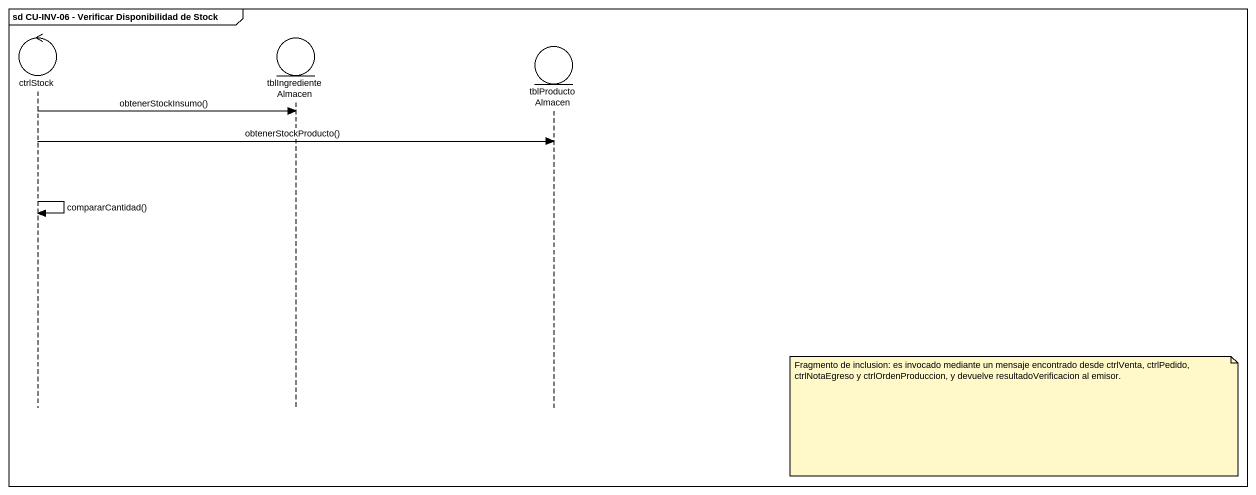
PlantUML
@startuml
mainframe sd CU-INV-06 - Verificar Disponibilidad de Stock
hide footbox
control ctrlStock
entity tblIngredienteAlmacen
entity tblProductoAlmacen

ctrlStock -> tblIngredienteAlmacen : obtenerStockInsumo()
ctrlStock -> tblProductoAlmacen : obtenerStockProducto()
ctrlStock -> ctrlStock : compararCantidad()
note right of tblProductoAlmacen : Fragmento de inclusion: es invocado mediante un mensaje encontrado desde ctrlVenta, ctrlPedido, ctrlNotaEgreso y ctrlOrdenProduccion, y devuelve resultadoVerificacion al emisor.
@enduml
